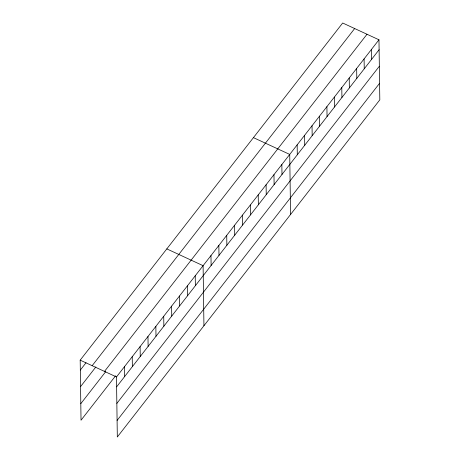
<?xml version="1.0" encoding="UTF-8"?>
<svg xmlns="http://www.w3.org/2000/svg" width="460" height="460" viewBox="0 0 460 460"><rect width="100%" height="100%" fill="white"/><g stroke="black" fill="none" stroke-linecap="round" stroke-linejoin="round"><path stroke-width="0.69" d="M115.592 375.814L81.029 420.21L80.189 360.151L342.683 23L378.971 39.79L379.81 99.849L117.317 437L116.478 376.947L378.971 39.79M80.327 370.07L86.014 362.767M92.167 365.694L354.66 28.543M80.557 386.618L95.87 366.948M104.506 371.404L366.994 34.253M80.799 403.661L105.737 371.634M116.616 386.86L379.109 49.709M116.846 403.409L379.339 66.257M117.087 420.457L379.58 83.3M253.437 137.632L289.725 154.422L290.565 214.481M166.813 248.894L203.101 265.684L203.941 325.737M80.189 360.151L116.478 376.947M371.536 49.346L371.674 59.265M364.096 58.897L364.234 68.816M356.661 68.448L356.799 78.367M349.221 78.004L349.358 87.923M341.786 87.555L341.924 97.474M334.345 97.106L334.483 107.025M326.91 106.662L327.048 116.581M319.476 116.213L319.614 126.132M312.035 125.764L312.173 135.683M304.6 135.32L304.738 145.239M297.16 144.871L297.298 154.79M281.848 164.536L281.986 174.455M273.976 174.65L274.114 184.569M266.098 184.765L266.236 194.683M258.227 194.885L258.365 204.798M250.349 204.999L250.487 214.918M242.477 215.113L242.615 225.032M234.6 225.227L234.738 235.146M226.728 235.342L226.866 245.26M218.851 245.456L218.989 255.375M210.973 255.57L211.117 265.489M195.224 275.799L195.368 285.717M187.352 285.913L187.49 295.832M179.475 296.027L179.613 305.946M171.603 306.141L171.741 316.06M163.725 316.256L163.863 326.174M155.854 326.37L155.992 336.289M147.976 336.484L148.114 346.403M140.104 346.598L140.242 356.517M132.227 356.713L132.365 366.631M124.355 366.827L124.493 376.746"/></g></svg>
